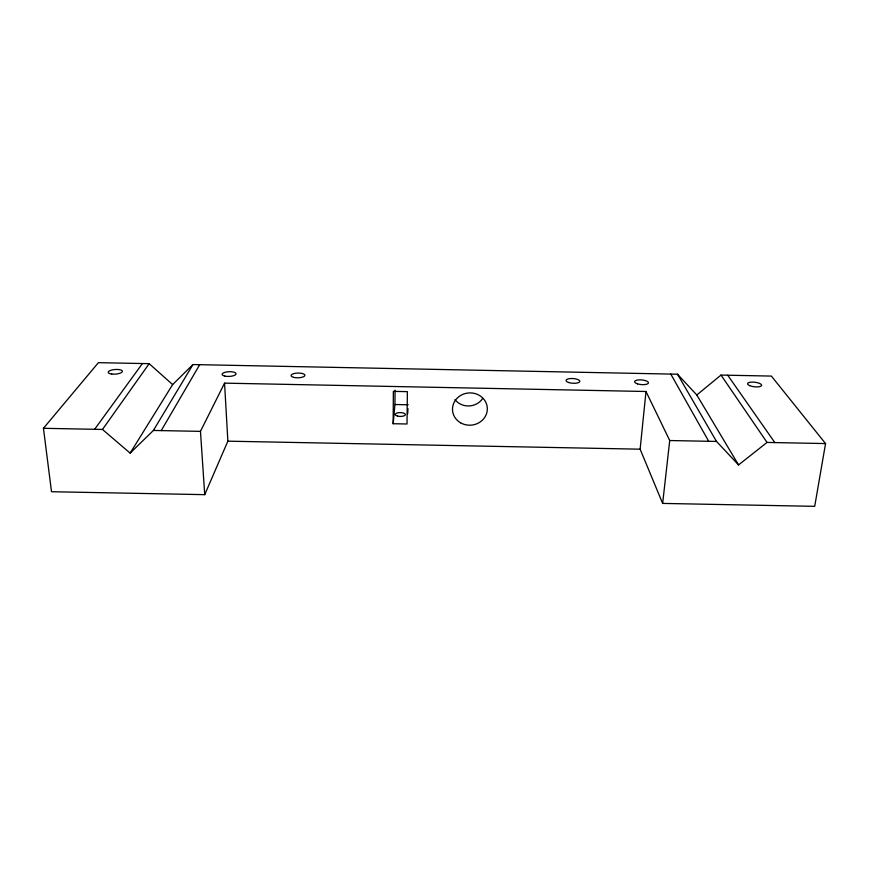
<?xml version="1.0" encoding="UTF-8"?>
<svg xmlns="http://www.w3.org/2000/svg" width="869" height="869" viewBox="0 0 869 869"><rect width="100%" height="100%" fill="white"/><g stroke="black" fill="none" stroke-linecap="round" stroke-linejoin="round"><path stroke-width="1.3" d="M393.157 423.724L393.364 391.365L407.387 391.647L407.007 423.996L393.157 423.724L394.939 404.519L395.047 390.203M407.659 413.742L407.985 408.626M825.55 443.57L767.034 442.43L738.552 464.926L696.797 394.971L721.009 375.082L771.39 376.081L825.55 443.57L814.709 506.334L662.645 503.412L640.127 449.186L645.993 391.495L224.56 383.142L200.467 431.361L204.726 494.657L51.51 491.724L43.45 428.298L98.403 362.666L149.164 363.676L172.627 384.587L130.144 453.129L102.488 429.449L43.45 428.298M662.645 503.412L669.727 440.529L645.993 391.495M204.726 494.657L227.863 441.17L224.56 383.142M161.243 430.6L199.696 364.687M130.144 453.129L153.4 430.448L192.951 364.556L677.505 374.213L696.797 394.971M102.488 429.449L149.164 363.676M94.634 429.297L142.407 363.546M172.627 384.587L192.951 364.556M394.939 404.519L408.224 404.78M153.4 430.448L200.467 431.361M669.727 440.529L716.512 441.441L738.552 464.926M227.863 441.17L640.127 449.186M727.711 375.212L774.822 442.582M721.009 375.082L767.034 442.43M677.505 374.213L716.512 441.441M670.792 374.083L708.713 441.289M482.664 398.513A16.707 15.599 -4.7 0 1 454.998 399.653M749.589 385.608A7.126 2.292 6.8 0 0 761.429 385.825A7.126 2.292 6.8 0 0 752.739 382.088A7.126 2.292 6.8 0 0 749.589 385.608M637.542 383.87A6.974 2.346 5 0 0 648.459 383.001A6.974 2.346 5 0 0 638.596 379.894A6.974 2.346 5 0 0 637.542 383.87M568.663 382.512A6.919 2.368 3.8 0 0 579.764 381.643A6.919 2.368 3.8 0 0 570.368 378.547A6.919 2.368 3.8 0 0 568.663 382.512M293.874 377.428A6.93 2.379 -1.3 0 0 304.867 375.56A6.93 2.379 -1.3 0 0 295.178 373.312A6.93 2.379 -1.3 0 0 293.874 377.428M224.647 376.06A6.995 2.357 -2.5 0 0 235.988 374.191A6.995 2.357 -2.5 0 0 226.635 371.954A6.995 2.357 -2.5 0 0 224.647 376.06M111.775 374.05A7.158 2.314 -4.2 0 0 122.442 371.313A7.158 2.314 -4.2 0 0 111.688 370.042A7.158 2.314 -4.2 0 0 111.775 374.05M460.613 422.823A17.434 16.153 -4.5 0 0 487.313 409.495A17.434 16.153 -4.5 0 0 461.797 394.841A17.434 16.153 -4.5 0 0 460.613 422.823M397.665 416.132A5.095 1.923 0.6 0 0 405.41 414.6A5.095 1.923 0.6 0 0 397.893 412.797A5.095 1.923 0.6 0 0 397.665 416.132"/></g></svg>
